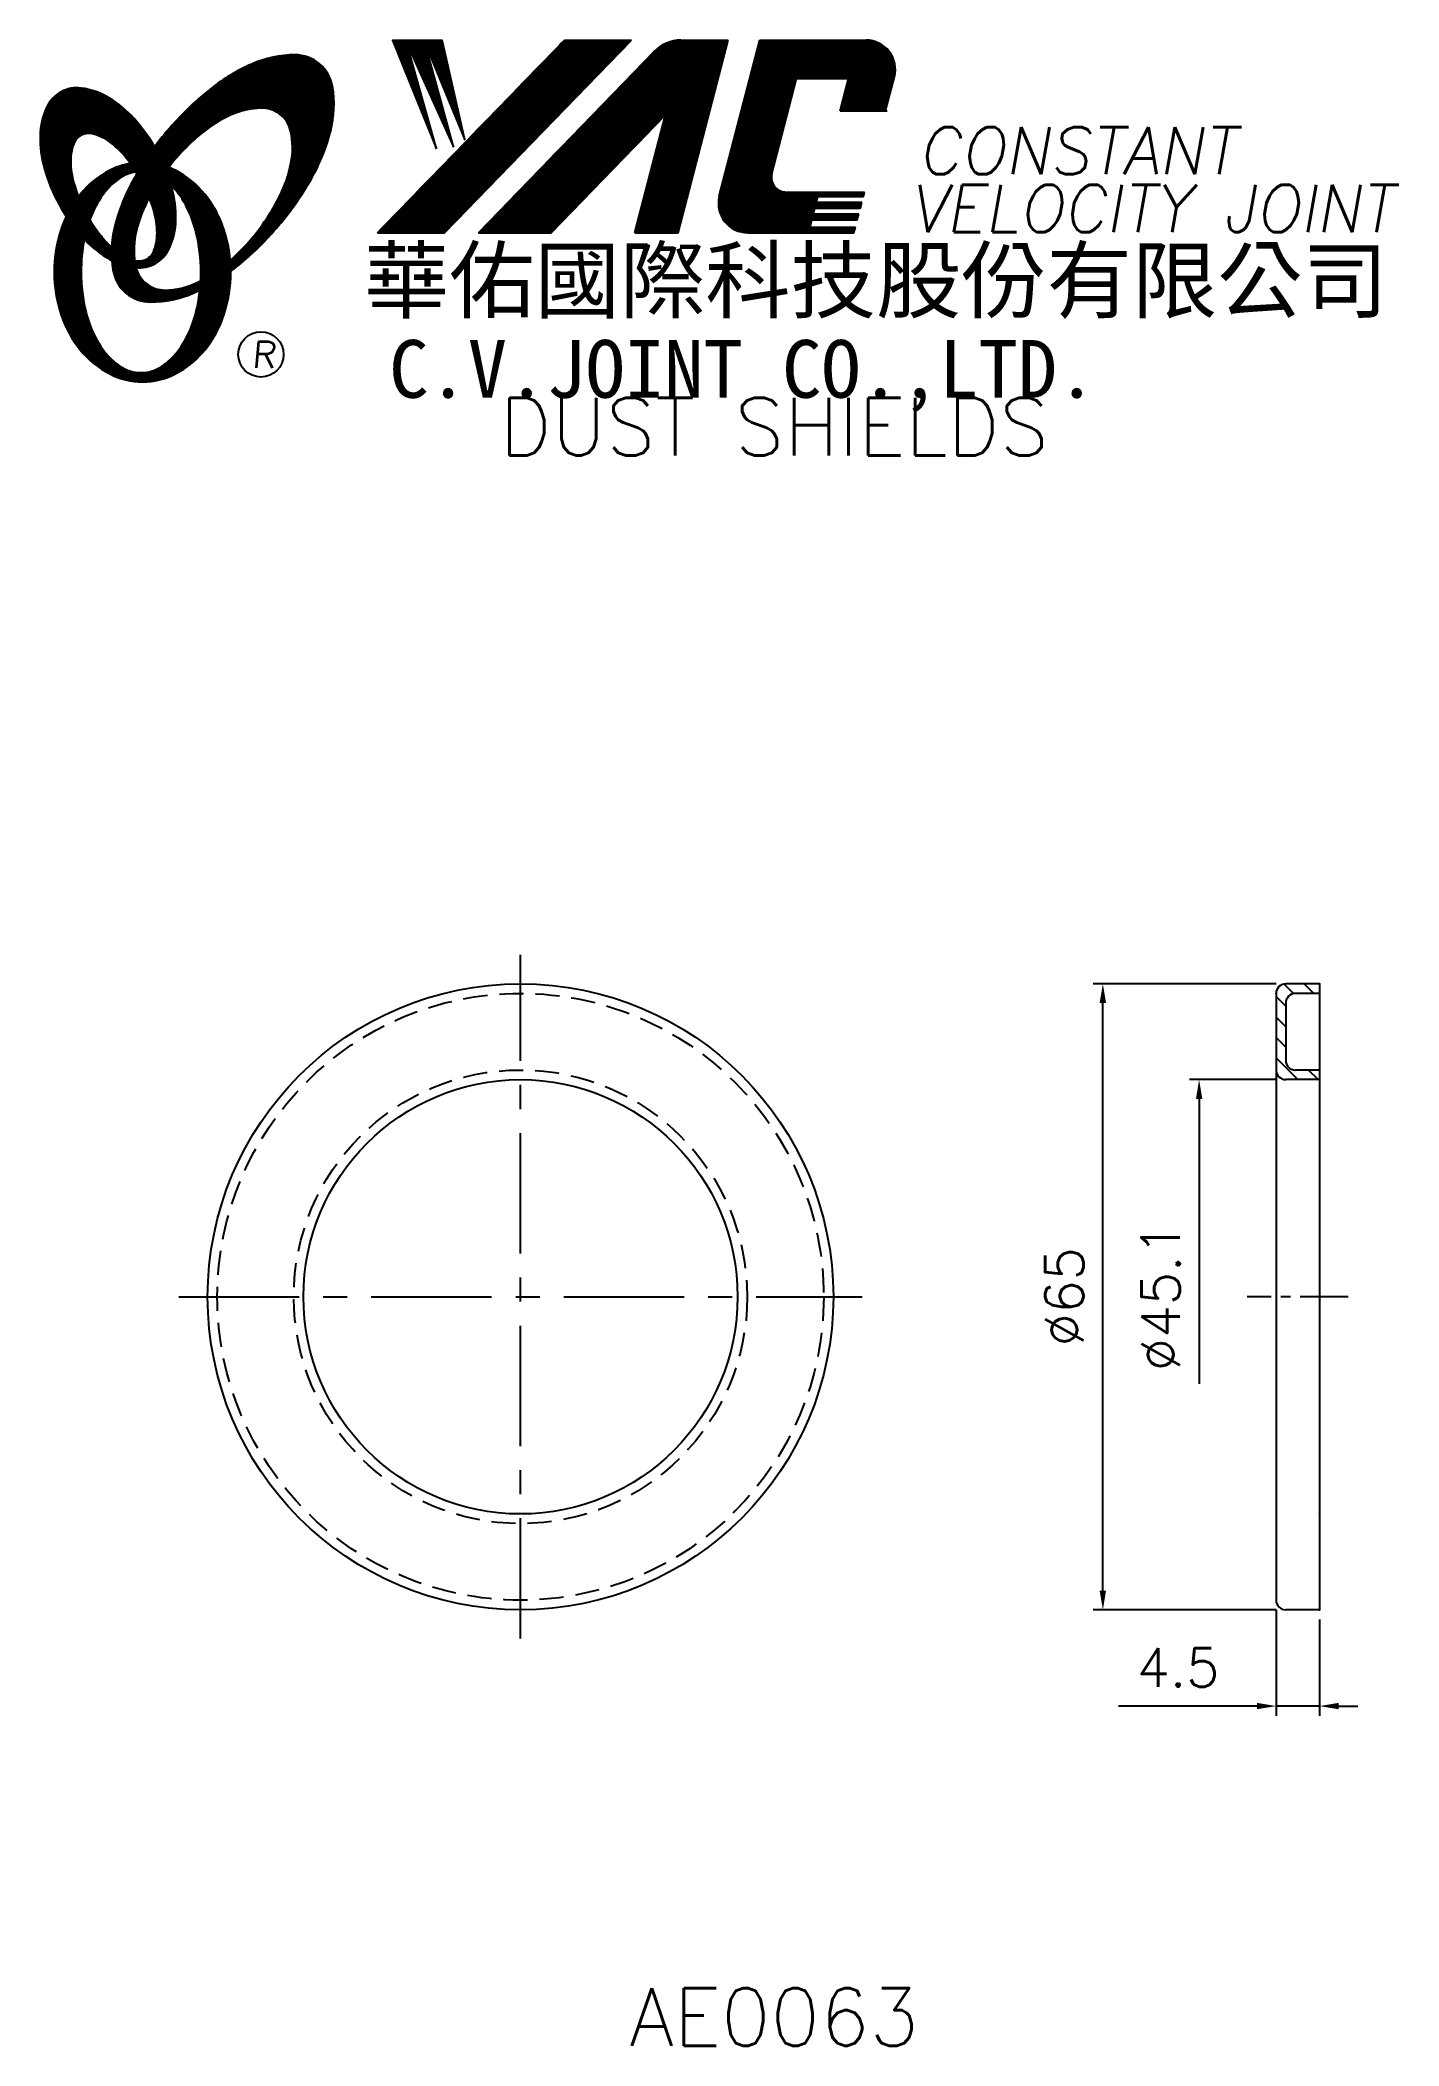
# Model space of a CAD drawing. Extents: x 89 to 231, y -2 to 206.
import ezdxf
from ezdxf.enums import TextEntityAlignment as Align

# ---------------------------------------------------------------- set-up
doc = ezdxf.new("R2010")
doc.units = 0
doc.header["$LTSCALE"] = 10
doc.header["$MEASUREMENT"] = 0
doc.linetypes.add('CENTER', pattern=[2, 1.25, -0.25, 0.25, -0.25])
doc.linetypes.add('HIDDEN', pattern=[0.375, 0.25, -0.125])
doc.layers.get('0').update_dxf_attribs({"linetype": 'CONTINUOUS'})
doc.layers.get('DEFPOINTS').update_dxf_attribs({"linetype": 'CONTINUOUS'})
doc.layers.add('4', color=4, linetype='CONTINUOUS')
doc.styles.add('CHINA', font='KAIU.TTF')
doc.styles.add('ITALICC', font='simplex.shx')
doc.dimstyles.new('STANDARD$0', dxfattribs={"dimtxt": 4, "dimasz": 2, "dimexe": 1, "dimexo": 1, "dimgap": 2, "dimtad": 1, "dimdec": 4, "dimzin": 10, "dimtxsty": 'ITALICC', "dimcen": 2, "dimclrd": 5, "dimclre": 5, "dimclrt": 18, "dimaunit": 1, "dimazin": 3, "dimtp": 0.1, "dimtfac": 0.7, "dimtdec": 4, "dimtmove": 0, "dimatfit": 3, "dimtolj": 1, "dimtzin": 10})
pattern_1 = [(45, (158.935529, -37.761655), (-0.00727476112, 0.00727476112), [])]
pattern_2 = [(45, (-9.655016, -1.457246), (-0.00883883476, 0.00883883476), [])]

# ---------------------------------------------------------------- blocks, each defined once
blk = doc.blocks.new('*D14')
at = {"color": 5, "linetype": 'BYBLOCK'}
for p, q in [((217.79, 107.98), (198.79, 107.98)), ((199.79, 44.98), (199.79, 105.98)), ((217.79, 42.98), (198.79, 42.98))]:
    blk.add_line(p, q, dxfattribs=at)
for points in [[(199.45, 105.98), (200.12, 105.98), (199.79, 107.98)], [(199.45, 44.98), (200.12, 44.98), (199.79, 42.98)]]:
    blk.add_solid(points, dxfattribs=at)
at = {"layer": 'DEFPOINTS', "color": 0, "linetype": 'BYBLOCK'}
for p in [(199.79, 107.98), (218.79, 107.98), (218.79, 42.98)]:
    blk.add_point(p, dxfattribs=at)
at = {"color": 18, "linetype": 'BYBLOCK', "insert": (195.79, 75.48), "char_height": 4, "attachment_point": 5, "rotation": 90, "style": 'ITALICC'}
blk.add_mtext('\\A1;∅65', dxfattribs=at)
blk = doc.blocks.new('*D15')
at = {"color": 5, "linetype": 'BYBLOCK'}
for p, q in [((217.79, 42.98), (217.79, 31.98)), ((222.29, 41.98), (222.29, 31.98)), ((215.79, 32.98), (201.41, 32.98)), ((222.29, 32.98), (217.79, 32.98)), ((224.29, 32.98), (226.29, 32.98))]:
    blk.add_line(p, q, dxfattribs=at)
for points in [[(215.79, 33.31), (215.79, 32.65), (217.79, 32.98)], [(224.29, 33.31), (224.29, 32.65), (222.29, 32.98)]]:
    blk.add_solid(points, dxfattribs=at)
at = {"layer": 'DEFPOINTS', "color": 0, "linetype": 'BYBLOCK'}
for p in [(217.79, 43.98), (222.29, 42.98), (217.79, 32.98)]:
    blk.add_point(p, dxfattribs=at)
at = {"color": 18, "linetype": 'BYBLOCK', "insert": (207.6, 36.98), "char_height": 4, "attachment_point": 5, "style": 'ITALICC'}
blk.add_mtext('\\A1;4.5', dxfattribs=at)
blk = doc.blocks.new('*D16')
at = {"color": 5, "linetype": 'BYBLOCK'}
for p, q in [((217.79, 98.03), (208.79, 98.03)), ((209.79, 96.03), (209.79, 66.43))]:
    blk.add_line(p, q, dxfattribs=at)
blk.add_solid([(209.46, 96.03), (210.12, 96.03), (209.79, 98.03)], dxfattribs=at)
at = {"layer": 'DEFPOINTS', "color": 0, "linetype": 'BYBLOCK'}
for p in [(209.79, 98.03), (218.79, 98.03), (217.79, 52.93)]:
    blk.add_point(p, dxfattribs=at)
at = {"color": 18, "linetype": 'BYBLOCK', "insert": (205.79, 75.48), "char_height": 4, "attachment_point": 5, "rotation": 90, "style": 'ITALICC'}
blk.add_mtext('\\A1;∅45.1', dxfattribs=at)

msp = doc.modelspace()

# ---------------------------------------------------------------- hatches: boundary and pattern name
at = {"layer": '4', "linetype": 'CONTINUOUS'}
h = msp.add_hatch(dxfattribs=at)
h.set_pattern_fill('ANSI31', color=5, scale=0.082305, style=0)
h.set_pattern_definition([(45, (-9.655016, -1.457246), (-0.00727476112, 0.00727476112), [])])
h.paths.add_polyline_path([(112.38046, 198.91126, -0.172879177), (114.32193, 198.25269, -0.172879177), (115.40922, 196.51464, -0.104527385), (115.437, 193.18645, -0.065680101), (114.26747, 189.78449, -0.051823203), (111.82705, 185.9421, -0.044272532), (109.15208, 183.11577, -0.020203161), (109.20567, 181.97785, 0.006517006), (109.61022, 182.28993, 0.049863361), (114.16364, 186.70299, 0.049863361), (117.75328, 191.93016, 0.063682799), (119.57432, 196.5575, 0.103597411), (119.76362, 201.14147, 0.177892575), (118.41501, 203.51175, 0.177892575), (115.85262, 204.44508, 0.103597411), (111.36482, 203.49203, 0.063682799), (107.10708, 200.92296, 0.049863361), (102.55366, 196.5099, 0.016070017), (101.28296, 194.90358, -0.007061632), (101.53024, 194.46655, -0.031648676), (102.48282, 192.42998, -0.008069351), (102.91473, 192.99429, -0.051823203), (106.09311, 196.25274, -0.065680101), (109.13504, 198.1731, -0.104527385)])
h.paths.add_polyline_path([(99.30479, 185.74994, -0.065680101), (100.47432, 189.1519, -0.006063428), (100.71826, 189.62691, 0.027613469), (99.99142, 191.21498, 0.017011252), (99.458, 192.14996, 0.007829282), (98.96402, 191.28273, 0.063682799), (97.14297, 186.65538, 0.103597411), (96.95367, 182.07141, 0.177892575), (98.30228, 179.70114, 0.177892575), (100.86467, 178.76781, 0.103597411), (105.35247, 179.72085, 0.008811776), (105.97944, 180.01093, 0.013922709), (106.05676, 180.98074, -0.009086703), (105.60675, 180.76329, -0.104527385), (102.36133, 180.02513, -0.172879177), (100.41986, 180.6837, -0.172879177), (99.33256, 182.42175, -0.104527385)])
h = msp.add_hatch(dxfattribs=at)
h.set_pattern_fill('ANSI31', color=5, scale=0.1, style=0)
h.set_pattern_definition(pattern_2)
h.paths.add_polyline_path([(150.80369, 205.97374), (143.84638, 205.97374), (124.42978, 185.96998), (131.38708, 185.96998)])
h.paths.add_polyline_path([(154.35058, 198.20817), (151.17021, 185.96998), (155.65119, 185.96998), (160.84963, 205.97374), (155.9529, 205.97374, 0.202785967), (153.21883, 204.81732), (134.92469, 185.96998), (142.47161, 185.96998)])
h.paths.add_polyline_path([(167.97769, 201.97532), (173.37141, 201.97532), (172.50239, 198.6313), (177.21921, 198.6313), (178.13593, 202.15887, 0.490800957), (175.18573, 205.97374), (164.15141, 205.97374), (159.94436, 189.78485, 0.490800957), (162.89456, 185.96998), (173.92887, 185.96998), (174.08332, 186.56429), (169.3665, 186.56429), (169.55986, 187.30837), (174.27669, 187.30837), (174.43524, 187.91851), (169.71842, 187.91851), (169.87967, 188.53898), (174.59649, 188.53898), (174.75267, 189.13997), (170.03585, 189.13997), (170.19265, 189.74335), (174.90947, 189.74335), (175.0262, 190.19254), (166.88645, 190.19254, -0.490800957), (165.41135, 192.09998)])
h = msp.add_hatch(dxfattribs=at)
h.set_pattern_fill('ANSI31', color=1, scale=0.1, style=0)
h.set_pattern_definition(pattern_2)
h.paths.add_polyline_path([(131.16175, 205.97374), (125.98443, 205.97374), (130.55519, 194.67), (127.48925, 205.62798), (132.32399, 194.90566), (129.37598, 205.62798), (133.5032, 195.61262)])
h = msp.add_hatch(dxfattribs=at)
h.set_pattern_fill('ANSI31', color=3, scale=0.082305, style=0)
h.set_pattern_definition(pattern_1)
h.paths.add_polyline_path([(96.58395, 199.96209, 0.106488277), (93.64207, 201.00067, 0.158297415), (91.55187, 200.60562, 0.158297415), (90.09254, 199.05793, 0.106488277), (89.38173, 196.02017, 0.071723199), (89.79977, 192.70721, 0.058080454), (91.34476, 188.89182, 0.058080454), (93.7258, 185.53403, 0.071723199), (96.29104, 183.39628, 0.020895977), (96.83123, 183.09429, -0.030777155), (96.81532, 184.47051, -0.042059526), (95.71897, 185.63327, -0.04691039), (94.0998, 188.11442, -0.04691039), (92.97152, 190.85391, -0.060581117), (92.56942, 193.11597, -0.10187153), (92.88104, 195.20418, -0.185892489), (93.66113, 196.09582, -0.185892489), (94.83777, 196.23394, -0.10187153), (96.73542, 195.3084, -0.060581117), (98.37226, 193.69613, -0.04691039), (99.99142, 191.21498, -0.04691039), (101.1197, 188.4755, -0.060581117), (101.5218, 186.21343, -0.10187153), (101.21018, 184.12523, -0.185892489), (100.43009, 183.23358, -0.185892489), (99.25345, 183.09546, -0.002013383), (99.21265, 183.10609, 0.021593804), (99.33256, 182.42175, 0.006477741), (99.35057, 182.34471, 0.14950097), (101.32312, 182.75275, 0.158297415), (102.78245, 184.30044, 0.106488277), (103.49327, 187.33821, 0.071723199), (103.07522, 190.65116, 0.058080454), (101.53024, 194.46655, 0.058080454), (99.14919, 197.82434, 0.071723199)])
h = msp.add_hatch(dxfattribs=at)
h.set_pattern_fill('ANSI31', color=1, scale=0.082305, style=0)
h.set_pattern_definition(pattern_1)
h.paths.add_polyline_path([(97.67758, 191.63865, -0.120168026), (99.36937, 192.29204, 0.016865385), (98.76961, 193.17478, 0.076648372), (96.61338, 192.45586, 0.104809576), (93.52892, 189.94276, 0.005838257), (93.36198, 189.73056, 0.028089978), (94.0998, 188.11442, 0.014237292), (94.54193, 187.32937, -0.045767751), (95.46711, 189.26622, -0.106890197)])
h.paths.add_polyline_path([(93.64621, 181.88403, -0.048711043), (93.97631, 185.26436, -0.007865741), (93.7258, 185.53403, -0.037695478), (92.08993, 187.65279, 0.03042545), (91.5646, 186.34882, 0.080710289), (90.83917, 181.88403, 0.080710289), (91.5646, 177.41924, 0.089265679), (93.52892, 173.8253, 0.104809576), (96.61338, 171.3122, 0.11926607), (100.02257, 170.48726, 0.11926607), (103.43176, 171.3122, 0.104809576), (106.51622, 173.8253, 0.089265679), (108.48054, 177.41924, 0.080710289), (109.20598, 181.88403, 0.080710289), (108.48054, 186.34882, 0.089265679), (106.51622, 189.94276, 0.104809576), (103.43176, 192.45586, 0.025513357), (102.73853, 192.76861, 0.004818181), (102.48282, 192.42998, -0.023722145), (103.02404, 190.83323, -0.065307489), (104.25922, 189.26622, -0.073950765), (105.57167, 186.06849, -0.060532391), (106.08013, 181.88403, -0.060532391), (105.57167, 177.69956, -0.073950765), (104.25922, 174.50184, -0.106890197), (102.04876, 172.12941, -0.153118262), (99.86317, 171.44403, -0.153118262), (97.67758, 172.12941, -0.106890197), (95.46711, 174.50184, -0.073950765), (94.15466, 177.69956, -0.060532391)])
h = msp.add_hatch(dxfattribs=at)
h.set_pattern_fill('ANSI31', color=5, scale=12, angle=90, style=0)
h.set_pattern_definition([(135, (-7.1206, -3.6164), (-1.06066, -1.06066), [])])
h.paths.add_polyline_path([(218.78835, 105.97965, -0.414213562), (219.78835, 106.97965), (222.28835, 106.97965), (222.28835, 107.97965), (218.78835, 107.97965, 0.414213562), (217.78835, 106.97965), (217.78835, 99.02965, 0.414213562), (218.78835, 98.02965), (222.28835, 98.02965), (222.28835, 99.02965), (219.78835, 99.02965, -0.414213562), (218.78835, 100.02965)])

# ---------------------------------------------------------------- linework, layer by layer
at = {"layer": '4', "color": 5, "linetype": 'CONTINUOUS'}
for p, q in [((124.42978, 185.96998), (143.84638, 205.97374)), ((131.38708, 185.96998), (150.80369, 205.97374)), ((134.92469, 185.96998), (153.21883, 204.81732)), ((143.84638, 205.97374), (150.80369, 205.97374)), ((155.65119, 185.96998), (160.84963, 205.97374)), ((155.9529, 205.97374), (160.84963, 205.97374)), ((159.94436, 189.78485), (164.15141, 205.97374)), ((164.15141, 205.97374), (175.18573, 205.97374)), ((177.21921, 198.6313), (178.13593, 202.15887)), ((165.41135, 192.09998), (167.97769, 201.97532)), ((167.97769, 201.97532), (173.37141, 201.97532)), ((172.50239, 198.6313), (173.37141, 201.97532)), ((142.47161, 185.96998), (154.35058, 198.20817)), ((151.17021, 185.96998), (154.35058, 198.20817)), ((172.50239, 198.6313), (177.36964, 198.6313)), ((166.88645, 190.19254), (175.0262, 190.19254)), ((170.03585, 189.13997), (170.19265, 189.74335)), ((170.19265, 189.74335), (174.90947, 189.74335)), ((174.90947, 189.74335), (175.0262, 190.19254)), ((169.71842, 187.91851), (169.87967, 188.53898)), ((169.71842, 187.91851), (174.43524, 187.91851)), ((169.87967, 188.53898), (174.59649, 188.53898)), ((170.03585, 189.13997), (174.75267, 189.13997)), ((174.27669, 187.30837), (174.43524, 187.91851)), ((174.59649, 188.53898), (174.75267, 189.13997)), ((124.42978, 185.96998), (131.38708, 185.96998)), ((134.92469, 185.96998), (142.47161, 185.96998)), ((151.17021, 185.96998), (155.65119, 185.96998)), ((162.89456, 185.96998), (173.92887, 185.96998)), ((169.3665, 186.56429), (169.55986, 187.30837)), ((169.3665, 186.56429), (174.08332, 186.56429)), ((169.55986, 187.30837), (174.27669, 187.30837)), ((173.92887, 185.96998), (174.08332, 186.56429))]:
    msp.add_line(p, q, dxfattribs=at)
at = {"layer": '4', "color": 1, "linetype": 'CONTINUOUS'}
for p, q in [((125.98443, 205.97374), (130.55519, 194.67)), ((125.98443, 205.97374), (131.16175, 205.97374)), ((130.55519, 194.67), (127.48925, 205.62798)), ((127.48925, 205.62798), (132.32399, 194.90566)), ((132.32399, 194.90566), (129.37598, 205.62798)), ((129.37598, 205.62798), (133.5032, 195.61262)), ((133.5032, 195.61262), (131.16175, 205.97374))]:
    msp.add_line(p, q, dxfattribs=at)
at = {"layer": '4', "color": 5, "linetype": 'CENTER'}
for p, q in [((139.28835, 39.97965), (139.28835, 110.97965)), ((103.78835, 75.47965), (174.78835, 75.47965))]:
    msp.add_line(p, q, dxfattribs=at)
at = {"layer": '4', "color": 7, "linetype": 'CONTINUOUS'}
for p, q in [((217.78835, 106.97965), (217.78835, 43.97965)), ((222.28835, 107.97965), (218.78835, 107.97965)), ((222.28835, 106.97965), (219.78835, 106.97965)), ((222.28835, 107.97965), (222.28835, 42.97965)), ((218.78835, 105.97965), (218.78835, 100.02965)), ((222.28835, 98.02965), (218.78835, 98.02965)), ((222.28835, 99.02965), (219.78835, 99.02965)), ((222.28835, 42.97965), (218.78835, 42.97965))]:
    msp.add_line(p, q, dxfattribs=at)
at = {"layer": '4', "color": 5, "linetype": 'CENTER', "ltscale": 0.4}
msp.add_line((225.28835, 75.47965), (214.78835, 75.47965), dxfattribs=at)
at = {"layer": '4', "color": 5, "linetype": 'CONTINUOUS'}
for points in [[(109.20567, 181.97785, 0.006517006), (109.61022, 182.28993, 0.049863361), (114.16364, 186.70299, 0.049863361), (117.75328, 191.93016, 0.063682799), (119.57432, 196.5575, 0.103597411), (119.76362, 201.14147, 0.177892575), (118.41501, 203.51175, 0.177892575), (115.85262, 204.44508, 0.103597411), (111.36482, 203.49203, 0.063682799), (107.10708, 200.92296, 0.049863361), (102.55366, 196.5099, 0.016070017), (101.28296, 194.90358)], [(109.15208, 183.11577, 0.044272532), (111.82705, 185.9421, 0.051823203), (114.26747, 189.78449, 0.065680101), (115.437, 193.18645, 0.104527385), (115.40922, 196.51464, 0.172879177), (114.32193, 198.25269, 0.172879177), (112.38046, 198.91126, 0.104527385), (109.13504, 198.1731, 0.065680101), (106.09311, 196.25274, 0.051823203), (102.91473, 192.99429, 0.008069351), (102.48282, 192.42998)], [(99.458, 192.14996, 0.007829282), (98.96402, 191.28273, 0.063682799), (97.14297, 186.65538, 0.103597411), (96.95367, 182.07141, 0.177892575), (98.30228, 179.70114, 0.177892575), (100.86467, 178.76781, 0.103597411), (105.35247, 179.72085, 0.008811776), (105.97944, 180.01093, 0.008811776)], [(100.71826, 189.62691, 0.006063428), (100.47432, 189.1519, 0.065680101), (99.30479, 185.74994, 0.104527385), (99.33256, 182.42175, 0.172879177), (100.41986, 180.6837, 0.172879177), (102.36133, 180.02513, 0.104527385), (105.60675, 180.76329, 0.009086703), (106.05676, 180.98074, 0.009086703)]]:
    msp.add_lwpolyline(points, format="xyb", dxfattribs=at)
at = {"layer": '4', "color": 3, "linetype": 'CONTINUOUS'}
for points in [[(99.35057, 182.34471, 0.14950097), (101.32312, 182.75275, 0.158297415), (102.78245, 184.30044, 0.106488277), (103.49327, 187.33821, 0.071723199), (103.07522, 190.65116, 0.058080454), (101.53024, 194.46655, 0.058080454), (99.14919, 197.82434, 0.071723199), (96.58395, 199.96209, 0.106488277), (93.64207, 201.00067, 0.158297415), (91.55187, 200.60562, 0.158297415), (90.09254, 199.05793, 0.106488277), (89.38173, 196.02017, 0.071723199), (89.79977, 192.70721, 0.058080454), (91.34476, 188.89182, 0.058080454), (93.7258, 185.53403, 0.071723199), (96.29104, 183.39628, 0.020895977), (96.83123, 183.09429, 0.020895977)], [(99.21265, 183.10609, 0.002013383), (99.25345, 183.09546, 0.185892489), (100.43009, 183.23358, 0.185892489), (101.21018, 184.12523, 0.10187153), (101.5218, 186.21343, 0.060581117), (101.1197, 188.4755, 0.04691039), (99.99142, 191.21498, 0.04691039), (98.37226, 193.69613, 0.060581117), (96.73542, 195.3084, 0.10187153), (94.83777, 196.23394, 0.185892489), (93.66113, 196.09582, 0.185892489), (92.88104, 195.20418, 0.10187153), (92.56942, 193.11597, 0.060581117), (92.97152, 190.85391, 0.04691039), (94.0998, 188.11442, 0.04691039), (95.71897, 185.63327, 0.042059526), (96.81532, 184.47051, 0.042059526)]]:
    msp.add_lwpolyline(points, format="xyb", dxfattribs=at)
at = {"layer": '4', "color": 1, "linetype": 'CONTINUOUS'}
for points in [[(92.08993, 187.65279, 0.03042545), (91.5646, 186.34882, 0.080710289), (90.83917, 181.88403, 0.080710289), (91.5646, 177.41924, 0.089265679), (93.52892, 173.8253, 0.104809576), (96.61338, 171.3122, 0.11926607), (100.02257, 170.48726, 0.11926607), (103.43176, 171.3122, 0.104809576), (106.51622, 173.8253, 0.089265679), (108.48054, 177.41924, 0.080710289), (109.20598, 181.88403, 0.080710289), (108.48054, 186.34882, 0.089265679), (106.51622, 189.94276, 0.104809576), (103.43176, 192.45586, 0.025513357), (102.73853, 192.76861, 0.025513357)], [(98.76961, 193.17478, 0.076648372), (96.61338, 192.45586, 0.104809576), (93.52892, 189.94276, 0.005838257), (93.36198, 189.73056, 0.005838257)], [(99.36937, 192.29204, 0.120168026), (97.67758, 191.63865, 0.106890197), (95.46711, 189.26622, 0.045767751), (94.54193, 187.32937, 0.045767751)], [(93.97631, 185.26436, 0.048711043), (93.64621, 181.88403, 0.060532391), (94.15466, 177.69956, 0.073950765), (95.46711, 174.50184, 0.106890197), (97.67758, 172.12941, 0.153118262), (99.86317, 171.44403, 0.153118262), (102.04876, 172.12941, 0.106890197), (104.25922, 174.50184, 0.073950765), (105.57167, 177.69956, 0.060532391), (106.08013, 181.88403, 0.060532391), (105.57167, 186.06849, 0.073950765), (104.25922, 189.26622, 0.065307489), (103.02404, 190.83323)]]:
    msp.add_lwpolyline(points, format="xyb", dxfattribs=at)
at = {"layer": '4', "color": 5, "linetype": 'CONTINUOUS'}
msp.add_circle((112.32681, 173.33831), 2.35282, dxfattribs=at)
at = {"layer": '4', "color": 7, "linetype": 'CONTINUOUS'}
for radius in [32.5, 22.55]:
    msp.add_circle((139.28835, 75.47965), radius, dxfattribs=at)
at = {"layer": '4', "color": 5, "linetype": 'HIDDEN'}
for radius in [31.5, 23.55]:
    msp.add_circle((139.28835, 75.47965), radius, dxfattribs=at)
at = {"layer": '4', "color": 5, "linetype": 'CONTINUOUS'}
for centre, radius, start, end in [((155.9529, 202.1635), 3.81024, 90, 135.8533387), ((175.18573, 202.92555), 3.04819, 345.4326059, 90), ((166.88645, 191.71664), 1.5241, 165.4326059, 270), ((162.89456, 189.01817), 3.04819, 165.4326059, 270)]:
    msp.add_arc(centre, radius, start, end, dxfattribs=at)
at = {"layer": '4', "color": 7, "linetype": 'CONTINUOUS'}
for centre, start, end in [((218.78835, 106.97965), 90, 180), ((219.78835, 105.97965), 90, 180), ((219.78835, 100.02965), 180, 270), ((218.78835, 99.02965), 180, 270), ((218.78835, 43.97965), 180, 270)]:
    msp.add_arc(centre, 1, start, end, dxfattribs=at)
for p in [(217.78835, 106.97965), (222.28835, 107.97965), (222.28835, 107.97965), (222.28835, 98.02965), (222.28835, 52.92965), (222.28835, 42.97965)]:
    msp.add_point(p, dxfattribs=at)

# ---------------------------------------------------------------- texts
at = {"layer": '4', "color": 5, "linetype": 'CONTINUOUS', "style": 'ITALICC'}
for s, height, oblique, p in [('CONSTANT', 4.9, 10, (180.57859, 192.04044)), ('VELOCITY JOINT', 4.9, 10, (179.70036, 186.04506)), ('R', 2.75625, 5, (111.36813, 171.92871))]:
    msp.add_text(s, height=height, dxfattribs=dict(at, oblique=oblique)).set_placement(p)
at = {"layer": '4', "color": 7, "linetype": 'CONTINUOUS', "style": 'CHINA'}
for s, height, p in [('華佑國際科技股份有限公司', 6.5, (123.01642, 177.78013)), ('C.V.JOINT CO.,LTD.', 6, (125.64505, 168.83391))]:
    msp.add_text(s, height=height, dxfattribs=at).set_placement(p)
at = {"layer": '4', "color": 18, "linetype": 'CONTINUOUS', "style": 'ITALICC'}
for s, p in [('DUST SHIELDS', (165.64778, 162.84109)), ('AE0063', (165.64778, -2.3063))]:
    msp.add_text(s, height=6, dxfattribs=at).set_placement(p, align=Align.CENTER)

# ---------------------------------------------------------------- dimensions: what is measured, and where the dimension line sits
at = {"layer": '4', "color": 7, "linetype": 'CONTINUOUS'}
dim = msp.add_linear_dim(base=(199.7883, 107.97965), p1=(218.78835, 42.97965), p2=(218.78835, 107.97965), angle=90, text='%%C65', dimstyle='STANDARD$0', dxfattribs=at)
dim.commit()
dim.dimension.update_dxf_attribs({"geometry": '*D14', "text_midpoint": (195.7883, 75.47965)})
dim = msp.add_linear_dim(base=(209.78833, 98.02965), p1=(217.78835, 52.92965), p2=(218.78835, 98.02965), angle=90, text='%%C45.1', dimstyle='STANDARD$0', override={"dimcen": -2, "dimse1": 1, "dimsd1": 1}, dxfattribs=at)
dim.commit()
dim.dimension.update_dxf_attribs({"geometry": '*D16', "text_midpoint": (205.78833, 75.47965)})
dim = msp.add_linear_dim(base=(217.78835, 32.97962), p1=(222.28835, 42.97965), p2=(217.78835, 43.97965), text='4.5', dimstyle='STANDARD$0', dxfattribs=at)
dim.commit()
dim.dimension.update_dxf_attribs({"geometry": '*D15', "text_midpoint": (207.59788, 36.97962)})

doc.saveas('drawing.dxf')
